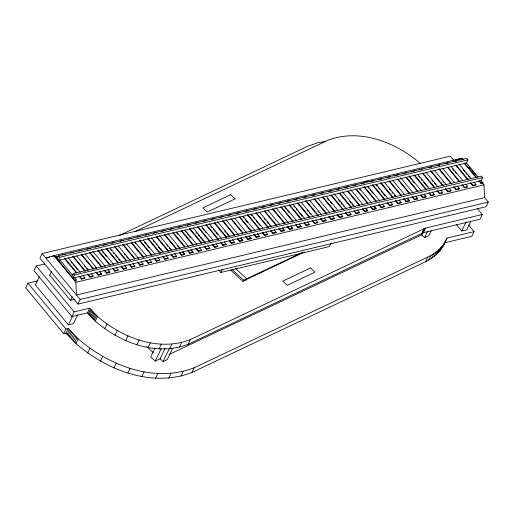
<?xml version="1.0" encoding="UTF-8"?>
<svg xmlns="http://www.w3.org/2000/svg" width="514" height="514" viewBox="0 0 514 514"><rect width="100%" height="100%" fill="white"/><g stroke="black" fill="none" stroke-linecap="round" stroke-linejoin="round"><path stroke-width="0.77" d="M37.965 280.753L27.949 283.143L25.7 287.814L63.672 333.702L66.036 333.136L75.95 343.545C106.668 370.221 152.086 387.967 191.908 372.47L425.637 261.71C433.912 257.842 441.198 251.32 444.732 242.775L471.813 236.311L474.062 231.641L468.492 224.907M474.062 231.641L446.981 238.098L442.091 247.812M44.699 263.984L36.192 266.014L33.943 270.685L71.915 316.573L87.438 312.872L89.687 308.201L97.57 316.47C122.146 337.814 158.485 352.006 190.341 339.613L425.476 228.075L482.305 214.511L477.243 208.395M453.868 160.445L450.328 156.16L42.187 253.556L39.938 258.227L77.91 304.115L486.051 206.724L488.3 202.053L484.252 197.158M39.334 276.622L35.337 284.923L68.407 324.893L73.348 323.717L77.678 314.716M55.011 257.103L55.236 256.64L56.797 256.268L57.799 257.482M56.797 256.268L56.572 256.73L57.574 257.944M57.073 258.857L58.57 255.741L466.712 158.351L467.933 159.835L466.436 162.944L58.294 260.341L59.797 257.225L467.933 159.835M49.453 275.716L51.451 271.565M65.066 254.706L65.291 254.237L62.162 254.983M73.393 252.721L73.618 252.252L70.489 252.997M81.72 250.729L81.944 250.267L78.815 251.012M71.767 276.622L73.271 273.506L481.412 176.116L482.633 177.593L481.136 180.71L72.994 278.1L74.491 274.99L482.633 177.593M86.917 249.489L87.142 249.02L90.271 248.275L90.046 248.744M76.393 279.95L74.832 280.323L74.607 280.792L76.168 280.419L76.393 279.95L74.389 277.521M70.611 300.189L72.275 296.732M79.021 276.102L81.533 279.134L81.758 278.672L84.887 277.926L82.876 275.498M84.887 277.926L84.662 278.389L81.533 279.134M103.571 245.519L103.796 245.049M87.348 274.116L89.866 277.149L90.091 276.68L93.214 275.934L91.203 273.506M63.672 333.702L65.92 329.031L68.285 328.465L78.199 338.874C108.917 365.55 154.335 383.296 194.157 367.799L427.886 257.039C434.446 253.929 440.395 249.29 444.34 243.141M71.915 316.573L74.164 311.902L89.687 308.201M77.91 304.115L80.158 299.444L488.3 202.053M68.407 324.893L72.403 316.585M93.214 275.934L92.989 276.403L89.866 277.149M66.036 333.136L68.285 328.465M67.026 334.312L69.274 329.641M111.904 243.527L112.129 243.064L114.628 242.467M68.041 335.481L70.29 330.804M95.681 272.124L98.193 275.163L98.418 274.694L101.541 273.949L99.53 271.52M69.088 336.644L71.337 331.973M70.155 337.807L72.403 333.136M98.193 275.163L101.316 274.418L101.541 273.949M71.253 338.964L73.502 334.293M72.378 340.114L74.626 335.443M120.231 241.541L120.456 241.072L123.578 240.327L123.354 240.796M73.541 341.264L75.789 336.593M104.008 270.139L106.52 273.178L106.745 272.709L109.867 271.964L107.863 269.535M482.305 214.511L480.057 219.182L423.228 232.746L188.092 344.284C156.237 356.677 119.897 342.485 95.321 321.141L88.228 313.803L90.477 309.132M74.729 342.408L76.978 337.737M89.038 314.729L91.286 310.058M106.52 273.178L109.643 272.426L109.867 271.964M75.95 343.545L78.199 338.874M89.866 315.654L92.115 310.983M90.715 316.579L92.963 311.908M91.588 317.498L93.837 312.827M112.836 268.758L114.847 271.186L115.072 270.724L118.194 269.972L116.19 267.543M92.488 318.417L94.737 313.746M131.68 238.811L131.905 238.342L128.783 239.087M93.407 319.329L95.655 314.658M118.194 269.972L117.969 270.441L114.847 271.186M94.351 320.235L96.6 315.564M95.321 321.141L97.57 316.47M121.163 266.772L123.174 269.201L123.399 268.732L126.528 267.987L124.516 265.558M140.014 236.819L140.238 236.356L137.109 237.102M126.528 267.987L126.303 268.456L123.174 269.201M87.688 353.06L89.931 348.389M128.988 264.177L131.5 267.216L131.725 266.747L134.854 266.001L132.843 263.573M148.34 234.834L148.565 234.365L145.436 235.11M104.715 328.754L106.957 324.083M134.854 266.001L134.629 266.47L131.5 267.216M153.538 233.594L153.763 233.125L156.892 232.379M137.315 262.191L139.827 265.224L140.052 264.761L143.181 264.016L141.17 261.587M143.181 264.016L142.956 264.479L139.827 265.224M161.865 231.608L162.09 231.139M100.474 361.188L102.723 356.517M145.642 260.206L148.154 263.239L148.379 262.776L151.508 262.024L149.497 259.596M114.943 335.256L117.192 330.586M151.508 262.024L151.283 262.493L148.154 263.239M170.192 229.617L170.417 229.154L172.922 228.557M153.969 258.214L156.481 261.253L156.706 260.784L159.835 260.039L157.824 257.61M159.835 260.039L159.61 260.508L156.481 261.253M178.519 227.631L178.743 227.162L181.872 226.417M125.75 340.589L127.999 335.918M162.295 256.229L164.808 259.268L165.033 258.799L168.162 258.054L166.15 255.625M113.986 367.857L116.235 363.18M168.162 258.054L167.937 258.523L164.808 259.268M171.13 254.848L173.134 257.276L173.359 256.814L176.488 256.068L174.477 253.633M189.974 224.901L190.199 224.432L187.07 225.177M176.488 256.068L176.263 256.531L173.134 257.276M136.878 344.682L139.127 340.011M179.457 252.862L181.468 255.291L181.693 254.822L184.815 254.077L182.804 251.648M198.07 222.967L198.295 222.498L195.172 223.243M181.468 255.291L184.59 254.546L184.815 254.077M127.89 372.971L130.138 368.3M187.783 250.877L189.794 253.306L190.019 252.837L193.142 252.091L191.131 249.663M206.397 220.981L206.622 220.512L203.499 221.258M189.794 253.306L192.917 252.56L193.142 252.091M148.058 347.47L150.306 342.799M211.601 219.741L211.826 219.272L214.948 218.527M195.609 248.281L198.121 251.32L198.346 250.851L201.469 250.106L199.458 247.677M201.469 250.106L201.244 250.569L198.121 251.32M155.003 347.952L150.673 356.954L155.196 361.098L160.76 358.464M141.87 376.454L144.119 371.783M219.928 217.75L220.153 217.287M203.936 246.296L206.448 249.329L206.673 248.866L209.796 248.114L207.791 245.686M159.032 348.89L161.28 344.219M155.196 361.098L161.19 348.64M209.796 248.114L209.571 248.583L206.448 249.329M228.255 215.764L228.479 215.295L230.979 214.698M165.058 348.408L160.066 358.791L163.079 361.554L167.256 359.582L172.582 348.505M212.031 244.362L214.544 247.401L214.768 246.932L217.897 246.187L215.886 243.758M217.897 246.187L217.673 246.649L214.544 247.401M163.079 361.554L169.074 349.096L171.162 348.113M169.536 348.877L171.785 344.207M155.588 378.233L157.837 373.562M236.581 213.779L236.806 213.31L239.935 212.565M220.358 242.377L222.87 245.409L223.095 244.947L226.224 244.195L224.213 241.766M226.224 244.195L225.999 244.664L222.87 245.409M179.309 347.361L181.558 342.69M229.186 240.995L231.197 243.424L231.422 242.955L234.551 242.21L232.54 239.781M248.037 211.042L248.262 210.579L245.133 211.325M168.714 378.214L170.963 373.543M234.551 242.21L234.326 242.679L231.197 243.424M218.842 270.023L220.866 272.465L222.472 269.13M188.092 344.284L190.341 339.613M237.513 239.01L239.524 241.439L239.749 240.97L242.878 240.224L240.867 237.796M256.364 209.057L256.589 208.588L253.46 209.333M239.524 241.439L242.653 240.693L242.878 240.224M180.934 376.319L183.183 371.648M245.339 236.414L247.851 239.447L248.076 238.984L251.205 238.239L249.194 235.804M264.691 207.071L264.916 206.602L261.787 207.348M247.851 239.447L250.98 238.702L251.205 238.239M269.889 205.831L270.113 205.362L273.242 204.617M253.665 234.429L256.178 237.462L256.402 236.993L259.531 236.247L257.52 233.819M191.908 372.47L194.157 367.799M259.531 236.247L259.307 236.716L256.178 237.462M278.222 203.84L278.447 203.377L281.569 202.625M261.992 232.437L264.511 235.476L264.736 235.007L267.858 234.262L265.847 231.833M267.858 234.262L267.633 234.731L264.511 235.476M246.077 280.136L246.733 278.781L235.502 268.481M286.549 201.854L286.773 201.385M270.325 230.452L272.838 233.491L273.062 233.022L276.185 232.277L274.174 229.848M276.185 232.277L275.96 232.739L272.838 233.491M294.875 199.869L295.1 199.4L297.6 198.802M278.652 228.467L281.164 231.499L281.389 231.037L284.512 230.285L282.507 227.856M281.164 231.499L284.287 230.754L284.512 230.285M286.979 226.475L289.491 229.514L289.716 229.045L292.839 228.3L290.834 225.871M306.325 197.132L306.55 196.669L303.427 197.415M289.491 229.514L292.614 228.769L292.839 228.3M295.807 225.1L297.818 227.529L298.043 227.059L301.172 226.314L299.161 223.886M314.658 195.147L314.883 194.677L311.754 195.423M297.818 227.529L300.947 226.783L301.172 226.314M304.134 223.108L306.145 225.537L306.37 225.074L309.499 224.329L307.488 221.9M322.985 193.161L323.21 192.692L320.081 193.437M309.499 224.329L309.274 224.791L306.145 225.537M311.959 220.519L314.472 223.551L314.697 223.082L317.825 222.337L315.814 219.908M331.312 191.169L331.536 190.707L328.407 191.452M317.825 222.337L317.601 222.806L314.472 223.551M336.509 189.929L336.734 189.467L339.863 188.715M320.286 218.527L322.798 221.566L323.023 221.097L326.152 220.352L324.141 217.923M326.152 220.352L325.927 220.821L322.798 221.566M344.836 187.944L345.061 187.475L348.19 186.73M328.613 216.542L331.125 219.581L331.35 219.112L334.479 218.366L332.468 215.938M334.479 218.366L334.254 218.829L331.125 219.581M353.163 185.959L353.388 185.49L355.894 184.892M336.94 214.556L339.452 217.589L339.677 217.126L342.806 216.375L340.795 213.946M342.806 216.375L342.581 216.844L339.452 217.589M331.087 243.212L329.48 246.547L220.866 272.465M361.49 183.967L361.715 183.504L364.844 182.759M345.267 212.565L347.779 215.604L348.004 215.135L351.133 214.389L349.122 211.961M351.133 214.389L350.908 214.858L347.779 215.604M354.101 211.19L356.112 213.618L356.337 213.149L359.459 212.404L357.448 209.975M372.946 181.236L373.17 180.767L370.048 181.513M359.459 212.404L359.235 212.873L356.112 213.618M362.428 209.198L364.439 211.627L364.664 211.164L367.786 210.419L365.775 207.99M381.272 179.251L381.497 178.782L378.375 179.527M364.439 211.627L367.561 210.881L367.786 210.419M370.253 206.609L372.766 209.641L372.991 209.179L376.113 208.427L374.108 205.998M389.599 177.266L389.824 176.797L386.701 177.542M372.766 209.641L375.888 208.896L376.113 208.427M394.803 176.019L395.028 175.557L398.151 174.811M378.58 204.617L381.092 207.656L381.317 207.187L384.44 206.442L382.435 204.013M384.44 206.442L384.215 206.911L381.092 207.656M403.13 174.034L403.355 173.565L406.484 172.82M386.907 202.632L389.419 205.671L389.644 205.202L392.773 204.456L390.762 202.028M392.773 204.456L392.548 204.925L389.419 205.671M411.457 172.049L411.682 171.58M395.234 200.646L397.746 203.679L397.971 203.216L401.1 202.471L399.089 200.036M401.1 202.471L400.875 202.934L397.746 203.679M419.784 170.063L420.009 169.594L422.508 168.997M403.561 198.655L406.073 201.694L406.298 201.225L409.427 200.479L407.416 198.051M406.073 201.694L409.202 200.948L409.427 200.479M411.887 196.669L414.4 199.708L414.625 199.239L417.754 198.494L415.742 196.065M431.24 167.326L431.464 166.857L428.335 167.609M414.4 199.708L417.529 198.963L417.754 198.494M420.715 195.288L422.726 197.723L422.951 197.254L426.08 196.509L424.069 194.08M439.566 165.341L439.791 164.872L436.662 165.617M422.726 197.723L425.855 196.971L426.08 196.509M429.042 193.303L431.053 195.731L431.278 195.269L434.407 194.517L432.396 192.088M447.893 163.356L448.118 162.887L444.989 163.632M434.407 194.517L434.182 194.986L431.053 195.731M436.868 190.707L439.38 193.746L439.605 193.277L442.734 192.532L440.723 190.103M456.22 161.364L456.445 160.901L453.316 161.647M421.821 233.523L424.069 228.852M421.988 233.44L424.236 228.769M422.148 233.356L424.397 228.685M422.302 233.272L424.551 228.601M424.705 228.512L421.621 234.847L424.635 237.609L428.811 235.63L431.143 230.786M422.611 233.093L424.86 228.422M422.759 233.003L425.007 228.332M422.913 232.913L425.162 228.242M423.067 232.829L425.316 228.158M423.228 232.746L425.476 228.075M442.734 192.532L442.509 193.001L439.38 193.746M461.585 160.085L461.81 159.616L463.371 159.244L463.146 159.713M424.635 237.609L427.635 231.384M445.195 188.722L447.713 191.761L447.938 191.292L451.061 190.546L449.05 188.118M451.061 190.546L450.836 191.015L447.713 191.761M453.528 186.736L456.04 189.769L456.265 189.306L459.387 188.561L457.376 186.126M459.387 188.561L459.163 189.023L456.04 189.769M425.637 261.71L427.886 257.039M428.682 260.135L430.931 255.464M461.855 184.751L464.367 187.783L464.592 187.314L467.714 186.569L465.71 184.141M431.497 258.413L433.745 253.743M434.073 256.55L436.322 251.879M467.714 186.569L467.489 187.038L464.367 187.783M436.425 254.552L438.673 249.881M438.538 252.425L440.787 247.748M440.434 250.177L442.682 245.506M443.524 245.345L446.981 238.098M470.181 182.759L472.694 185.798L472.919 185.329L476.041 184.584L474.036 182.155M476.041 184.584L475.816 185.053L472.694 185.798M478.669 180.735L481.188 183.768L481.412 183.305L482.974 182.933L480.963 180.504M482.974 182.933L482.749 183.395L481.188 183.768M456.284 224.445L461.739 231.037L466.069 222.035M470.67 221.553L466.673 229.854L461.739 231.037M243.038 281.627L243.726 280.207L301.879 252.65M246.045 280.201L246.733 278.781M119.126 235.605L307.269 146.451L318.243 142.596L325.882 141.414M135.092 231.596L327.579 140.38C359.434 127.98 395.767 142.172 420.343 163.516M304.294 252.059L242.736 281.229L230.651 270.133M169.106 354.506L422.315 234.519M462.928 159.443L461.925 158.235L53.784 255.625L45.862 257.996L49.762 257.064M455.443 160.169L461.925 158.235M51.323 256.692L53.668 256.133M365.82 181.648L368.159 181.089M95.469 247.035L98.598 246.29M104.426 244.902L106.925 244.304M162.713 230.992L165.219 230.394M220.776 217.133L223.282 216.535M287.397 201.237L289.896 200.64M412.305 171.432L414.811 170.834M75.834 282.27L483.97 184.879L484.625 197.614L76.483 295.004L75.834 282.27L53.784 255.625M74.761 299.354L70.527 300.362L49.704 275.196M231.904 269.368L243.726 280.207M146.67 346.513L153.178 352.476M87.438 312.872L88.228 313.803M466.391 162.887L477.949 176.855M469.443 167.313L470.946 169.132M471.948 170.346L473.452 172.158M474.454 173.372L475.456 174.58M481.74 182.181L483.97 184.879M464.823 163.259L476.889 177.838M479.401 180.877L481.412 183.305M464.097 163.124L476.157 177.696M458.957 163.934L471.017 178.512M463.255 169.871L464.765 171.689M465.768 172.903L467.277 174.728M468.28 175.942L469.288 177.157M456.336 165.29L468.395 179.861M470.908 182.9L472.919 185.329M455.61 165.148L467.669 179.727M451.131 166.53L462.69 180.498M452.416 168.817L453.926 170.642M454.929 171.856L456.438 173.674M448.009 167.275L460.069 181.853M462.581 184.886L464.592 187.314M447.276 167.134L459.343 181.712M442.805 168.515L454.363 182.483M439.174 168.656L451.742 183.839M454.254 186.878L456.265 189.306M438.95 169.125L451.009 183.697M434.478 170.507L446.537 185.079M442.798 181.294L443.8 182.509M430.848 170.642L443.415 185.824M445.927 188.863L447.938 191.292M430.623 171.111L442.682 185.682M426.151 172.492L438.211 187.064M431.959 180.247L432.961 181.461M434.471 183.28L435.474 184.5M423.022 173.237L434.581 187.205M437.6 190.848L439.605 193.277M422.296 173.096L434.356 187.674M417.824 174.477L429.884 189.056M418.602 176.161L419.61 177.375M421.114 179.193L422.122 180.414M423.632 182.232L427.648 187.09M414.695 175.223L426.254 189.191M429.267 192.834L431.278 195.269M413.969 175.081L426.029 189.66M408.996 175.859L421.557 191.041M409.774 177.542L411.284 179.36M412.286 180.575L414.297 183.003M424.853 195.757L425.855 196.971M406.368 177.214L417.927 191.182M420.94 194.825L422.951 197.254M405.642 177.073L417.702 191.645M400.669 177.844L413.23 193.026M416.52 197.749L417.529 198.963M398.042 179.2L410.101 193.772M412.613 196.811L414.625 199.239M397.316 179.058L409.375 193.637M392.844 180.44L404.402 194.408M407.692 199.124L409.202 200.948M389.715 181.185L401.775 195.763M404.287 198.796L406.298 201.225M388.989 181.044L401.048 195.622M384.517 182.425L396.076 196.393M389.316 188.966L390.319 190.18M391.829 192.005L392.831 193.219M394.341 195.037L395.851 196.862M380.887 182.566L393.448 197.749M395.96 200.788L397.971 203.216M380.662 183.035L392.722 197.607M376.184 184.417L387.742 198.385M375.959 184.879L376.968 186.094M378.477 187.918L379.48 189.133M380.99 190.951L382.493 192.776M383.502 193.99L385.005 195.815M372.56 184.552L385.121 199.734M387.633 202.773L389.644 205.202M372.335 185.021L384.395 199.593M367.857 186.402L379.923 200.974M367.632 186.865L368.641 188.085M370.144 189.904L373.164 193.547M364.233 186.537L376.293 201.115M379.306 204.758L381.317 207.187M364.008 187.006L376.068 201.584M359.53 188.387L371.59 202.966M359.305 188.856L360.314 190.071M373.884 206.467L375.888 208.896M356.408 189.133L367.966 203.101M370.979 206.744L372.991 209.179M355.675 188.991L367.741 203.57M350.702 189.769L363.263 204.951M365.55 208.453L367.561 210.881M348.081 191.118L359.633 205.092M362.653 208.735L364.664 211.164M347.348 190.983L359.408 205.555M342.375 191.754L354.936 206.936M349.687 201.334L350.696 202.548M351.698 203.762L353.208 205.581M339.748 193.11L351.814 207.682M354.326 210.721L356.337 213.149M339.022 192.968L351.081 207.547M334.049 193.739L346.108 208.318M338.347 199.676L339.85 201.494M340.859 202.709L342.363 204.533M343.371 205.748L344.374 206.962M331.421 195.095L343.487 209.673M345.999 212.706L348.004 215.135M330.695 194.954L342.754 209.532M326.223 196.335L337.782 210.303M327.508 198.622L329.011 200.447M330.02 201.661L331.524 203.486M323.094 197.08L335.154 211.659M337.666 214.698L339.677 217.126M322.368 196.946L334.428 211.517M317.896 198.32L329.455 212.295M314.266 198.462L326.827 213.644M329.339 216.683L331.35 219.112M314.041 198.931L326.101 213.503M309.569 200.312L321.629 214.884M317.883 211.1L318.892 212.314M305.939 200.447L318.5 215.629M321.012 218.668L323.023 221.097M305.714 200.916L317.774 215.494M301.243 202.298L313.302 216.876M307.044 210.053L308.053 211.267M309.556 213.092L310.565 214.306M298.114 203.043L309.672 217.011M312.685 220.654L314.697 223.082M297.388 202.901L309.447 217.48M292.916 204.283L304.975 218.861M293.693 205.966L294.695 207.181M296.205 209.005L297.214 210.22M298.718 212.038L302.238 216.291M289.787 205.028L301.345 219.003M304.359 222.646L306.37 225.074M289.061 204.893L301.12 219.465M284.081 205.664L296.649 220.847M284.865 207.348L286.369 209.166M287.377 210.38L289.388 212.815M299.938 225.569L300.947 226.783M281.46 207.02L293.019 220.988M296.032 224.631L298.043 227.059M280.734 206.879L292.794 221.45M275.755 207.65L288.322 222.832M291.611 227.554L292.614 228.769M273.133 209.005L285.193 223.584M287.705 226.616L289.716 229.045M272.407 208.864L284.467 223.442M267.929 210.245L279.487 224.213M282.784 228.936L284.287 230.754M264.806 210.991L276.866 225.569M279.378 228.601L281.389 231.037M264.074 210.849L276.14 225.428M259.602 212.231L271.161 226.199M264.402 218.771L265.41 219.986M266.914 221.81L268.424 223.635M269.432 224.849L270.936 226.668M256.48 212.982L268.539 227.554M271.051 230.593L273.062 233.022M255.747 212.841L267.807 227.413M251.275 214.222L262.834 228.19M251.05 214.685L252.059 215.899M253.563 217.724L254.571 218.938M256.075 220.763L257.585 222.581M258.587 223.796L260.097 225.62M247.645 214.357L260.212 229.54M262.725 232.579L264.736 235.007M247.42 214.826L259.48 229.405M242.949 216.208L255.008 230.786M242.724 216.677L243.726 217.891M245.236 219.709L247.748 222.748M239.82 216.953L251.378 230.921M254.398 234.564L256.402 236.993M239.094 216.812L251.153 231.39M234.622 218.193L246.681 232.771M248.969 236.273L250.98 238.702M231.493 218.938L243.051 232.906M246.071 236.556L248.076 238.984M230.767 218.803L242.826 233.375M225.794 219.574L238.355 234.757M240.642 238.258L242.653 240.693M223.166 220.93L234.725 234.898M237.738 238.541L239.749 240.97M222.44 220.789L234.5 235.361M217.467 221.56L230.028 236.742M224.779 231.139L225.781 232.354M226.79 233.568L228.293 235.393M214.839 222.915L226.899 237.494M229.411 240.526L231.422 242.955M214.113 222.774L226.173 237.352M209.134 223.551L221.2 238.123M210.92 226.443L211.929 227.657M213.432 229.482L214.942 231.306M215.944 232.521L217.454 234.339M206.512 224.901L218.572 239.479M221.084 242.512L223.095 244.947M205.786 224.759L217.846 239.338M201.315 226.141L212.873 240.109M202.593 228.434L204.103 230.253M205.105 231.467L206.114 232.681M198.186 226.892L210.245 241.464M212.757 244.503L214.768 246.932M197.46 226.751L209.519 241.323M193.213 228.075L205.279 242.653M196.007 232.187L197.01 233.401M198.018 234.615L199.522 236.44M200.531 237.654L203.544 241.297M189.582 228.216L201.649 242.788M204.662 246.431L206.673 248.866M189.358 228.679L201.424 243.257M184.886 230.06L196.946 244.638M184.661 230.529L186.171 232.354M187.173 233.568L188.683 235.386M189.685 236.601L190.694 237.815M181.763 230.812L193.322 244.78M196.335 248.423L198.346 250.851M181.031 230.67L193.097 245.242M176.559 232.052L188.619 246.624M176.334 232.514L177.844 234.339M190.906 250.132L192.917 252.56M173.436 232.797L184.989 246.765M188.008 250.408L190.019 252.837M172.704 232.656L184.764 247.234M167.731 233.427L180.292 248.615M177.555 246.045L178.564 247.26M182.579 252.117L184.59 254.546M165.103 234.782L176.662 248.75M179.682 252.393L181.693 254.822M164.377 234.641L176.437 249.219M159.404 235.418L171.965 250.601M166.716 244.992L167.718 246.206M169.228 248.031L170.237 249.245M156.776 236.768L168.836 251.346M171.355 254.385L173.359 256.814M156.05 236.633L168.11 251.205M151.579 238.014L163.137 251.982M153.365 240.905L154.367 242.12M155.877 243.944L156.879 245.159M158.389 246.983L161.904 251.23M148.45 238.759L160.509 253.331M163.022 256.37L165.033 258.799M147.724 238.618L159.783 253.19M143.252 239.999L154.81 253.967M144.53 242.287L146.04 244.111M147.049 245.326L149.054 247.754M140.123 240.745L152.183 255.323M154.695 258.356L156.706 260.784M139.397 240.603L151.457 255.182M134.925 241.985L146.484 255.953M134.7 242.454L135.702 243.668M131.295 242.126L143.856 257.308M146.368 260.341L148.379 262.776M131.07 242.589L143.13 257.167M126.598 243.97L138.658 258.548M122.968 244.111L135.028 258.69M138.041 262.333L140.052 264.761M122.743 244.58L134.803 259.152M118.271 245.962L130.331 260.534M124.073 253.717L125.082 254.931M126.585 256.749L128.095 258.574M115.142 246.707L126.701 260.675M129.714 264.318L131.725 266.747M114.416 246.566L126.476 261.144M109.938 247.947L122.004 262.519M110.722 249.631L111.724 250.845M113.234 252.663L114.237 253.877M115.746 255.702L117.256 257.52M118.259 258.741L119.768 260.559M106.816 248.692L118.374 262.66M121.388 266.303L123.399 268.732M106.09 248.551L118.149 263.129M101.11 249.329L113.678 264.511M102.395 251.616L103.899 253.441M104.907 254.655L106.417 256.473M98.489 250.678L110.549 265.256M113.061 268.295L115.072 270.724M97.756 250.543L109.823 265.115M92.783 251.314L105.344 266.496M108.64 271.212L109.643 272.426M90.162 252.67L102.222 267.241M104.734 270.28L106.745 272.709M89.43 252.528L101.496 267.1M84.958 253.91L96.516 267.878M95.289 267.126L96.291 268.347M100.314 273.204L101.316 274.418M81.328 254.044L93.895 269.227M96.407 272.266L98.418 274.694M81.103 254.514L93.162 269.092M76.631 255.895L88.19 269.863M84.45 266.079L85.453 267.293M86.455 268.507L87.965 270.332M73.001 256.036L85.568 271.219M88.08 274.251L90.091 276.68M72.776 256.499L84.836 271.077M68.304 257.88L80.364 272.459M71.093 261.992L72.101 263.207M73.104 264.421L74.614 266.246M75.616 267.46L77.627 269.889M64.674 258.022L76.734 272.593M79.754 276.243L81.758 278.672M64.449 258.491L76.509 273.062M58.57 255.741L59.797 257.225M73.271 273.506L74.491 274.99M59.81 259.911L72.879 275.697M55.236 256.64L74.832 280.323M42.187 253.556L80.158 299.444M36.192 266.014L74.164 311.902M27.949 283.143L65.92 329.031M230.651 194.697L202.831 207.881L207.354 212.025L235.174 198.841L230.651 194.697M310.565 267.961L282.739 281.145L287.262 285.296L315.088 272.105L310.565 267.961"/></g></svg>
